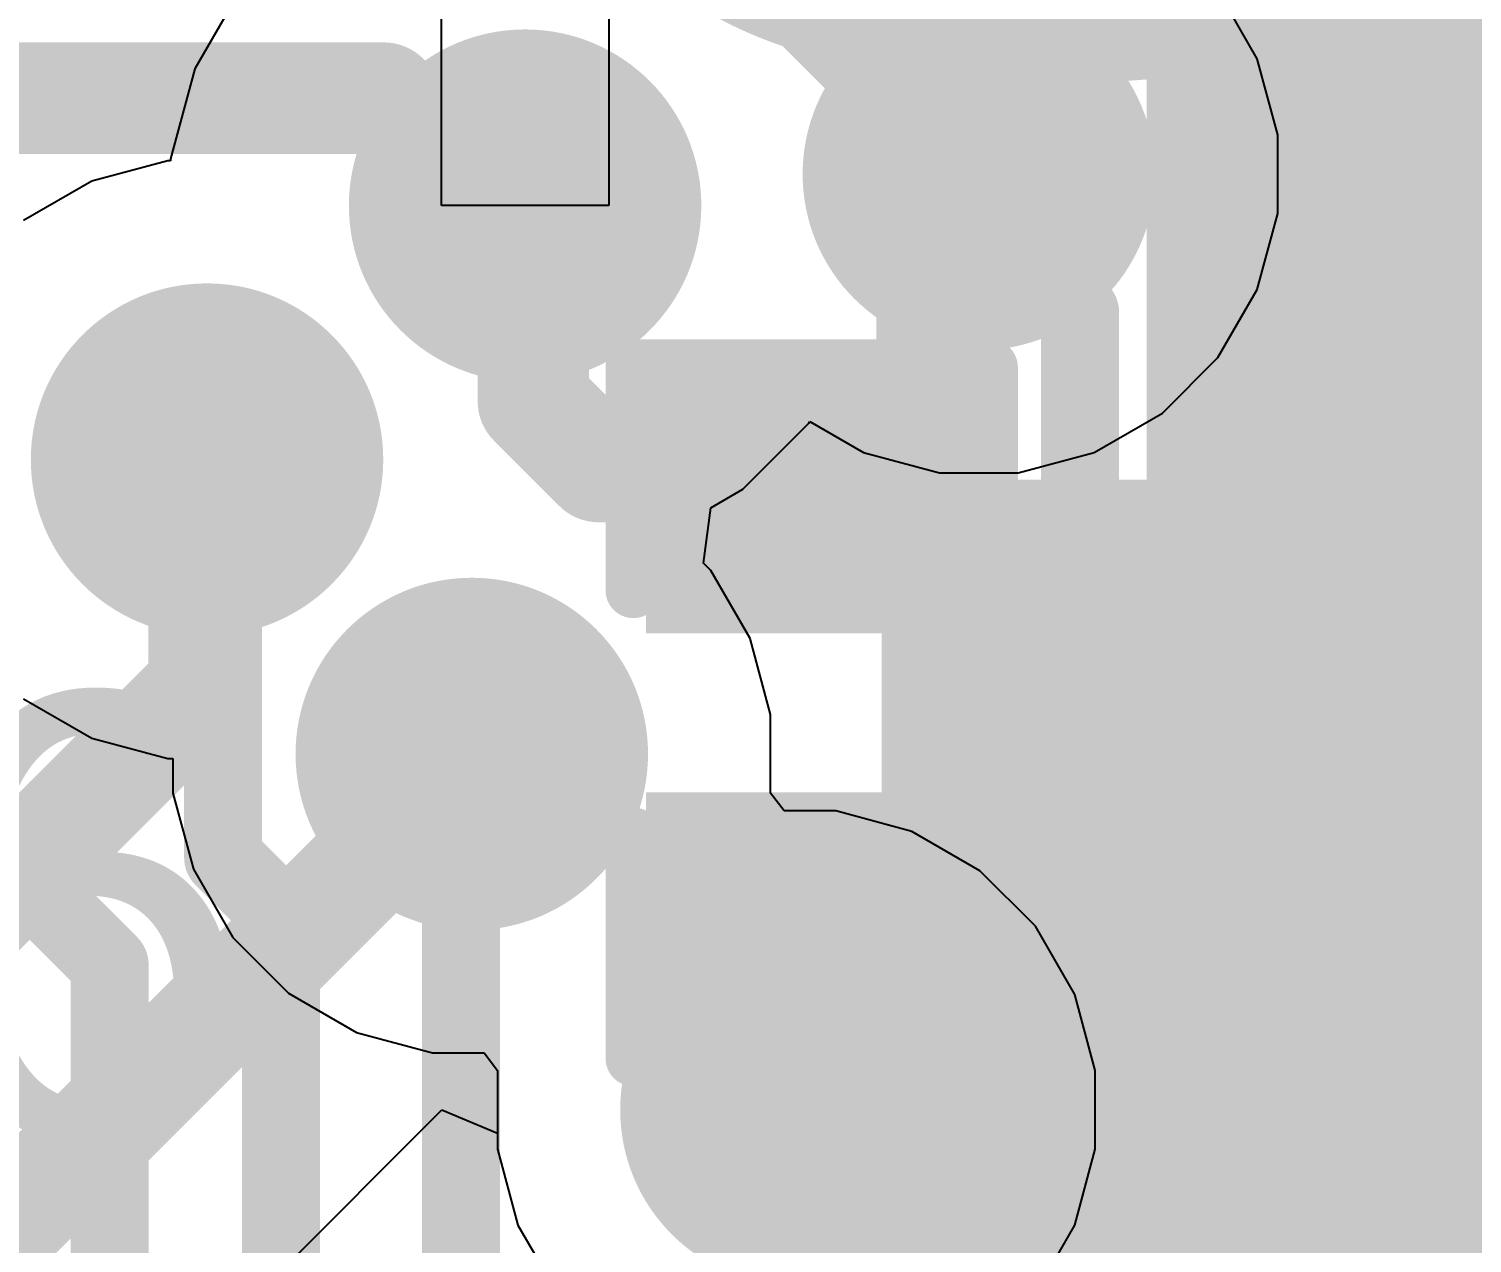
# Model space of a CAD drawing. Header units: inches. Extents: x -21 to 276, y -5 to 220.
# Drawn here: x 82.007 to 85.296, y 77.497 to 80.265 of the extents above; entities that cross this region are included whole.
import ezdxf

# ---------------------------------------------------------------- set-up
doc = ezdxf.new("R2010")
doc.units = ezdxf.units.IN
for name, color, linetype in [('Bottom Layer', 5, 'Continuous'), ('Bottom Overlay', 54, 'Continuous'), ('Bottom Paste', 16, 'Continuous'), ('Bottom Solder', 6, 'Continuous'), ('Drill Drawing', 1, 'Continuous'), ('Ground', 16, 'Continuous'), ('Power + Signal', 76, 'Continuous'), ('Top Layer', 1, 'Continuous'), ('Top Overlay', 2, 'Continuous'), ('Top Paste', 8, 'Continuous'), ('Top Solder', 216, 'Continuous'), ('Via Holes', 16, 'Continuous')]:
    doc.layers.add(name, color=color, linetype=linetype)
doc.styles.add('Arial', font='', dxfattribs={"height": 0.2})
doc.styles.add('Arial_Bold', font='', dxfattribs={"height": 0.2})
doc.styles.get('Arial').set_extended_font_data('Arial')
doc.styles.get('Arial_Bold').set_extended_font_data('Arial', bold=True)

# ---------------------------------------------------------------- blocks, each defined once
blk = doc.blocks.new('SMB__B_149')
at = {"layer": 'Bottom Layer'}
blk.add_hatch(color=5, dxfattribs=at).paths.add_polyline_path([(3.70000022, 1.20000014), (3.70000022, -1.20000014), (0.90000074, -1.20000014), (0.90000074, 1.20000014)])
at = {"layer": 'Bottom Overlay'}
for points in [[(3.73375428, -1.3470636), (4.825954279999999, -1.3470636), (4.825954279999999, 1.6501364), (3.73375428, 1.6501364)], [(2.59075428, -1.9058636), (4.825954279999999, -1.9058636), (4.825954279999999, -1.2454636), (2.59075428, -1.2454636)]]:
    blk.add_hatch(color=54, dxfattribs=at).paths.add_polyline_path(points)
at = {"layer": 'Bottom Paste'}
blk.add_hatch(color=16, dxfattribs=at).paths.add_polyline_path([(3.70000022, 1.20000014), (3.70000022, -1.20000014), (0.90000074, -1.20000014), (0.90000074, 1.20000014)])
at = {"layer": 'Bottom Solder'}
blk.add_hatch(color=6, dxfattribs=at).paths.add_polyline_path([(3.80160022, 1.30160014), (3.80160022, -1.30160014), (0.7984007399999999, -1.30160014), (0.7984007399999999, 1.30160014)])
at = {"layer": 'Bottom Overlay'}
blk.add_lwpolyline([(2.5908, -1.8542, 0.127, 0.127, 0), (-2.2098, -1.8542, 0.127, 0.127, 0)], format="xyseb", dxfattribs=at)
blk.add_lwpolyline([(2.55905, -1.8542, 0.0635, 0.0635, 1), (2.62255, -1.8542, 0.0635, 0.0635, 1)], format="xyseb", close=True, dxfattribs=at)
blk = doc.blocks.new('C___0402_153')
at = {"layer": 'Top Layer'}
for points in [[(-0.6985, -0.3175), (-0.6985, 0.3174999999999999), (-0.2413000000000001, 0.3175), (-0.2412999999999999, -0.3174999999999999)], [(0.2413000000000001, -0.3175), (0.2412999999999999, 0.3174999999999999), (0.6985, 0.3175), (0.6985, -0.3174999999999999)]]:
    blk.add_hatch(color=1, dxfattribs=at).paths.add_polyline_path(points)
at = {"layer": 'Top Paste'}
for points in [[(-0.6985, -0.3175), (-0.6985, 0.3174999999999999), (-0.2413000000000001, 0.3175), (-0.2412999999999999, -0.3174999999999999)], [(0.2413000000000001, -0.3175), (0.2412999999999999, 0.3174999999999999), (0.6985, 0.3175), (0.6985, -0.3174999999999999)]]:
    blk.add_hatch(color=8, dxfattribs=at).paths.add_polyline_path(points)
at = {"layer": 'Top Solder'}
for points in [[(-0.7584998799999999, -0.3774998800000001), (-0.7584998799999999, 0.3774998799999999), (-0.1813001200000001, 0.3774998800000001), (-0.1813001199999999, -0.3774998799999999)], [(0.1813001200000001, -0.3774998800000001), (0.1813001199999999, 0.3774998799999999), (0.7584998799999999, 0.3774998800000001), (0.7584998799999999, -0.3774998799999999)]]:
    blk.add_hatch(color=216, dxfattribs=at).paths.add_polyline_path(points)
at = {"layer": 'Top Overlay'}
for points in [[(-0.7874, -0.4064, 0.127, 0.127, 0), (-0.7874, 0.4064, 0.127, 0.127, 0)], [(-0.2794, 0.4064, 0.127, 0.127, 0), (-0.7874, 0.4064, 0.127, 0.127, 0)], [(0.7874, 0.4064, 0.127, 0.127, 0), (0.2794, 0.4064, 0.127, 0.127, 0)], [(0.7874, -0.4064, 0.127, 0.127, 0), (0.7874, 0.4064, 0.127, 0.127, 0)], [(-0.2794, -0.4064, 0.127, 0.127, 0), (-0.7874, -0.4064, 0.127, 0.127, 0)], [(0.7874, -0.4064, 0.127, 0.127, 0), (0.2794, -0.4064, 0.127, 0.127, 0)]]:
    blk.add_lwpolyline(points, format="xyseb", dxfattribs=at)
for points in [[(-0.8191499999999999, 0.4064, 0.0635, 0.0635, 1), (-0.7556499999999999, 0.4064, 0.0635, 0.0635, 1)], [(-0.8191499999999999, 0.4064, 0.0635, 0.0635, 1), (-0.7556499999999999, 0.4064, 0.0635, 0.0635, 1)], [(-0.31115, 0.4064, 0.0635, 0.0635, 1), (-0.24765, 0.4064, 0.0635, 0.0635, 1)], [(0.24765, 0.4064, 0.0635, 0.0635, 1), (0.31115, 0.4064, 0.0635, 0.0635, 1)], [(0.7556499999999999, 0.4064, 0.0635, 0.0635, 1), (0.8191499999999999, 0.4064, 0.0635, 0.0635, 1)], [(0.7556499999999999, 0.4064, 0.0635, 0.0635, 1), (0.8191499999999999, 0.4064, 0.0635, 0.0635, 1)], [(-0.8191499999999999, -0.4064, 0.0635, 0.0635, 1), (-0.7556499999999999, -0.4064, 0.0635, 0.0635, 1)], [(-0.8191499999999999, -0.4064, 0.0635, 0.0635, 1), (-0.7556499999999999, -0.4064, 0.0635, 0.0635, 1)], [(-0.31115, -0.4064, 0.0635, 0.0635, 1), (-0.24765, -0.4064, 0.0635, 0.0635, 1)], [(0.24765, -0.4064, 0.0635, 0.0635, 1), (0.31115, -0.4064, 0.0635, 0.0635, 1)], [(0.7556499999999999, -0.4064, 0.0635, 0.0635, 1), (0.8191499999999999, -0.4064, 0.0635, 0.0635, 1)], [(0.7556499999999999, -0.4064, 0.0635, 0.0635, 1), (0.8191499999999999, -0.4064, 0.0635, 0.0635, 1)]]:
    blk.add_lwpolyline(points, format="xyseb", close=True, dxfattribs=at)

msp = doc.modelspace()

# ---------------------------------------------------------------- hatches: boundary and pattern name
at = {"layer": 'Bottom Layer'}
h = msp.add_hatch(color=5, dxfattribs=at)
edge = h.paths.add_edge_path()
edge.add_arc((84.17163506, 79.93379999999999), 0.2999994, 0, 360)
h = msp.add_hatch(color=5, dxfattribs=at)
edge = h.paths.add_edge_path()
edge.add_arc((83.1375782, 79.86178591999999), 0.2999994, 0, 360)
h = msp.add_hatch(color=5, dxfattribs=at)
edge = h.paths.add_edge_path()
edge.add_arc((82.41272823999999, 79.2830012), 0.2999994, 0, 360)
h = msp.add_hatch(color=5, dxfattribs=at)
edge = h.paths.add_edge_path()
edge.add_arc((83.01612302, 78.61206274), 0.2999994, 0, 360)
h = msp.add_hatch(color=5, dxfattribs=at)
edge = h.paths.add_edge_path()
edge.add_arc((83.75589801999999, 77.80109662), 0.2999994, 0, 360)
at = {"layer": 'Bottom Solder'}
h = msp.add_hatch(color=6, dxfattribs=at)
edge = h.paths.add_edge_path()
edge.add_arc((84.17163506, 79.93379999999999), 0.4015993999999999, 0, 360)
h = msp.add_hatch(color=6, dxfattribs=at)
edge = h.paths.add_edge_path()
edge.add_arc((83.1375782, 79.86178591999999), 0.4015993999999999, 0, 360)
h = msp.add_hatch(color=6, dxfattribs=at)
edge = h.paths.add_edge_path()
edge.add_arc((82.41272823999999, 79.2830012), 0.4015993999999999, 0, 360)
h = msp.add_hatch(color=6, dxfattribs=at)
edge = h.paths.add_edge_path()
edge.add_arc((83.01612302, 78.61206274), 0.4015993999999999, 0, 360)
h = msp.add_hatch(color=6, dxfattribs=at)
edge = h.paths.add_edge_path()
edge.add_arc((83.75589801999999, 77.80109662), 0.4015993999999999, 0, 360)
at = {"layer": 'Ground'}
h = msp.add_hatch(color=16, dxfattribs=at)
edge = h.paths.add_edge_path()
edge.add_arc((84.17163506, 79.93379999999999), 0.2999994, 0, 360)
h = msp.add_hatch(color=16, dxfattribs=at)
edge = h.paths.add_edge_path()
edge.add_arc((83.1375782, 79.86178591999999), 0.2999994, 0, 360)
h = msp.add_hatch(color=16, dxfattribs=at)
edge = h.paths.add_edge_path()
edge.add_arc((82.41272823999999, 79.2830012), 0.2999994, 0, 360)
h = msp.add_hatch(color=16, dxfattribs=at)
edge = h.paths.add_edge_path()
edge.add_arc((83.01612302, 78.61206274), 0.2999994, 0, 360)
h = msp.add_hatch(color=16, dxfattribs=at)
edge = h.paths.add_edge_path()
edge.add_arc((83.75589801999999, 77.80109662), 0.2999994, 0, 360)
at = {"layer": 'Power + Signal'}
h = msp.add_hatch(color=76, dxfattribs=at)
edge = h.paths.add_edge_path()
edge.add_arc((84.17163506, 79.93379999999999), 0.2999994, 0, 360)
h = msp.add_hatch(color=76, dxfattribs=at)
edge = h.paths.add_edge_path()
edge.add_arc((83.1375782, 79.86178591999999), 0.2999994, 0, 360)
h = msp.add_hatch(color=76, dxfattribs=at)
edge = h.paths.add_edge_path()
edge.add_arc((82.41272823999999, 79.2830012), 0.2999994, 0, 360)
h = msp.add_hatch(color=76, dxfattribs=at)
edge = h.paths.add_edge_path()
edge.add_arc((83.01612302, 78.61206274), 0.2999994, 0, 360)
h = msp.add_hatch(color=76, dxfattribs=at)
edge = h.paths.add_edge_path()
edge.add_arc((83.75589801999999, 77.80109662), 0.2999994, 0, 360)
at = {"layer": 'Top Layer'}
h = msp.add_hatch(color=1, dxfattribs=at)
edge = h.paths.add_edge_path()
edge.add_arc((84.17163506, 79.93379999999999), 0.2999994, 0, 360)
h = msp.add_hatch(color=1, dxfattribs=at)
edge = h.paths.add_edge_path()
edge.add_arc((83.1375782, 79.86178591999999), 0.2999994, 0, 360)
h = msp.add_hatch(color=1, dxfattribs=at)
edge = h.paths.add_edge_path()
edge.add_arc((82.41272823999999, 79.2830012), 0.2999994, 0, 360)
h = msp.add_hatch(color=1, dxfattribs=at)
edge = h.paths.add_edge_path()
edge.add_arc((83.01612302, 78.61206274), 0.2999994, 0, 360)
h = msp.add_hatch(color=1, dxfattribs=at)
edge = h.paths.add_edge_path()
edge.add_arc((83.75589801999999, 77.80109662), 0.2999994, 0, 360)
msp.add_hatch(color=1, dxfattribs=at).paths.add_polyline_path([(83.47321634, 77.78368746), (84.03529802, 77.78368746), (84.03529802, 78.07409073999999), (83.47321634, 78.07409073999999)])
at = {"layer": 'Top Solder'}
h = msp.add_hatch(color=216, dxfattribs=at)
edge = h.paths.add_edge_path()
edge.add_arc((84.17163506, 79.93379999999999), 0.4015993999999999, 0, 360)
h = msp.add_hatch(color=216, dxfattribs=at)
edge = h.paths.add_edge_path()
edge.add_arc((83.1375782, 79.86178591999999), 0.4015993999999999, 0, 360)
h = msp.add_hatch(color=216, dxfattribs=at)
edge = h.paths.add_edge_path()
edge.add_arc((82.41272823999999, 79.2830012), 0.4015993999999999, 0, 360)
h = msp.add_hatch(color=216, dxfattribs=at)
edge = h.paths.add_edge_path()
edge.add_arc((83.01612302, 78.61206274), 0.4015993999999999, 0, 360)
h = msp.add_hatch(color=216, dxfattribs=at)
edge = h.paths.add_edge_path()
edge.add_arc((83.75589801999999, 77.80109662), 0.4015993999999999, 0, 360)
at = {"layer": 'Via Holes'}
h = msp.add_hatch(color=7, dxfattribs=at)
edge = h.paths.add_edge_path()
edge.add_arc((84.17163506, 79.93379999999999), 0.1499997, 0, 360)
h = msp.add_hatch(color=7, dxfattribs=at)
edge = h.paths.add_edge_path()
edge.add_arc((83.1375782, 79.86178591999999), 0.1499997, 0, 360)
h = msp.add_hatch(color=7, dxfattribs=at)
edge = h.paths.add_edge_path()
edge.add_arc((82.41272823999999, 79.2830012), 0.1499997, 0, 360)
h = msp.add_hatch(color=7, dxfattribs=at)
edge = h.paths.add_edge_path()
edge.add_arc((83.01612302, 78.61206274), 0.1499997, 0, 360)
h = msp.add_hatch(color=7, dxfattribs=at)
edge = h.paths.add_edge_path()
edge.add_arc((83.75589801999999, 77.80109662), 0.1499997, 0, 360)

# ---------------------------------------------------------------- linework, layer by layer
at = {"layer": 'Bottom Layer'}
for p, q in [((81.99458327999999, 78.73806452), (82.14987126, 78.64841014)), ((82.14987126, 78.64841014), (82.32307386, 78.6020018)), ((82.32307386, 78.6020018), (82.33512361999999, 78.6020018)), ((82.33512361999999, 78.6020018), (82.33512361999999, 78.52240836)), ((82.33512361999999, 78.52240836), (82.38153195999999, 78.34920575999999)), ((82.38153195999999, 78.34920575999999), (82.47118633999999, 78.19391778)), ((82.47118633999999, 78.19391778), (82.59797805999999, 78.06712606)), ((82.59797805999999, 78.06712606), (82.75326604, 77.97747168)), ((82.75326604, 77.97747168), (82.92646864, 77.93106334)), ((82.92646864, 77.93106334), (83.04396395999999, 77.93106334)), ((83.04396395999999, 77.93106334), (83.07489862, 77.89074846)), ((83.07489862, 77.89074846), (83.07489862, 77.71144224)), ((83.07489862, 77.71144224), (83.12130696, 77.53823964)), ((83.12130696, 77.53823964), (83.21096134, 77.38295166))]:
    msp.add_line(p, q, dxfattribs=at)
for points in [[(83.75589801999999, 77.80109662, 0.3809999999999999, 0.3809999999999999, 0), (83.77371611999999, 77.78327852, 0.3809999999999999, 0.3809999999999999, 0)], [(83.77371611999999, 77.78327852, 0.3809999999999999, 0.3809999999999999, 0), (87.86069042, 77.78327852, 0.3809999999999999, 0.3809999999999999, 0)]]:
    msp.add_lwpolyline(points, format="xyseb", dxfattribs=at)
for points in [[(83.66064802, 77.80109662, 0.1905, 0.1905, 1), (83.85114802, 77.80109662, 0.1905, 0.1905, 1)], [(83.67846612, 77.78327852, 0.1905, 0.1905, 1), (83.86896612, 77.78327852, 0.1905, 0.1905, 1)], [(83.67846612, 77.78327852, 0.1905, 0.1905, 1), (83.86896612, 77.78327852, 0.1905, 0.1905, 1)]]:
    msp.add_lwpolyline(points, format="xyseb", close=True, dxfattribs=at)
at = {"layer": 'Drill Drawing'}
for points in [[(83.91763506, 80.1878, 0.0508, 0.0508, 0), (84.42563505999999, 80.1878, 0.0508, 0.0508, 0)], [(83.91763506, 80.1878, 0.0508, 0.0508, 0), (84.17163506, 79.6798, 0.0508, 0.0508, 0)], [(84.17163506, 79.6798, 0.0508, 0.0508, 0), (84.42563505999999, 80.1878, 0.0508, 0.0508, 0)], [(82.88357819999999, 80.11578592000001, 0.0508, 0.0508, 0), (83.3915782, 80.11578592000001, 0.0508, 0.0508, 0)], [(82.88357819999999, 80.11578592000001, 0.0508, 0.0508, 0), (83.1375782, 79.60778592, 0.0508, 0.0508, 0)], [(83.1375782, 79.60778592, 0.0508, 0.0508, 0), (83.3915782, 80.11578592000001, 0.0508, 0.0508, 0)], [(82.15872824, 79.5370012, 0.0508, 0.0508, 0), (82.66672824, 79.5370012, 0.0508, 0.0508, 0)], [(82.15872824, 79.5370012, 0.0508, 0.0508, 0), (82.41272823999999, 79.0290012, 0.0508, 0.0508, 0)], [(82.41272823999999, 79.0290012, 0.0508, 0.0508, 0), (82.66672824, 79.5370012, 0.0508, 0.0508, 0)], [(82.76212302, 78.86606273999999, 0.0508, 0.0508, 0), (83.27012302, 78.86606273999999, 0.0508, 0.0508, 0)], [(82.76212302, 78.86606273999999, 0.0508, 0.0508, 0), (83.01612302, 78.35806274, 0.0508, 0.0508, 0)], [(83.01612302, 78.35806274, 0.0508, 0.0508, 0), (83.27012302, 78.86606273999999, 0.0508, 0.0508, 0)], [(83.50189801999998, 78.05509662, 0.0508, 0.0508, 0), (84.00989802, 78.05509662, 0.0508, 0.0508, 0)], [(83.50189801999998, 78.05509662, 0.0508, 0.0508, 0), (83.75589801999999, 77.54709661999999, 0.0508, 0.0508, 0)], [(83.75589801999999, 77.54709661999999, 0.0508, 0.0508, 0), (84.00989802, 78.05509662, 0.0508, 0.0508, 0)]]:
    msp.add_lwpolyline(points, format="xyseb", dxfattribs=at)
for points in [[(83.90493506, 80.1878, 0.0254, 0.0254, 1), (83.93033506, 80.1878, 0.0254, 0.0254, 1)], [(83.90493506, 80.1878, 0.0254, 0.0254, 1), (83.93033506, 80.1878, 0.0254, 0.0254, 1)], [(84.41293506, 80.1878, 0.0254, 0.0254, 1), (84.43833506, 80.1878, 0.0254, 0.0254, 1)], [(84.41293506, 80.1878, 0.0254, 0.0254, 1), (84.43833506, 80.1878, 0.0254, 0.0254, 1)], [(82.87087819999999, 80.11578592000001, 0.0254, 0.0254, 1), (82.8962782, 80.11578592000001, 0.0254, 0.0254, 1)], [(82.87087819999999, 80.11578592000001, 0.0254, 0.0254, 1), (82.8962782, 80.11578592000001, 0.0254, 0.0254, 1)], [(83.3788782, 80.11578592000001, 0.0254, 0.0254, 1), (83.4042782, 80.11578592000001, 0.0254, 0.0254, 1)], [(83.3788782, 80.11578592000001, 0.0254, 0.0254, 1), (83.4042782, 80.11578592000001, 0.0254, 0.0254, 1)], [(84.15893505999999, 79.6798, 0.0254, 0.0254, 1), (84.18433506, 79.6798, 0.0254, 0.0254, 1)], [(84.15893505999999, 79.6798, 0.0254, 0.0254, 1), (84.18433506, 79.6798, 0.0254, 0.0254, 1)], [(83.1248782, 79.60778592, 0.0254, 0.0254, 1), (83.15027819999999, 79.60778592, 0.0254, 0.0254, 1)], [(83.1248782, 79.60778592, 0.0254, 0.0254, 1), (83.15027819999999, 79.60778592, 0.0254, 0.0254, 1)], [(82.14602823999999, 79.5370012, 0.0254, 0.0254, 1), (82.17142824, 79.5370012, 0.0254, 0.0254, 1)], [(82.14602823999999, 79.5370012, 0.0254, 0.0254, 1), (82.17142824, 79.5370012, 0.0254, 0.0254, 1)], [(82.65402823999999, 79.5370012, 0.0254, 0.0254, 1), (82.67942824000001, 79.5370012, 0.0254, 0.0254, 1)], [(82.65402823999999, 79.5370012, 0.0254, 0.0254, 1), (82.67942824000001, 79.5370012, 0.0254, 0.0254, 1)], [(82.40002824, 79.0290012, 0.0254, 0.0254, 1), (82.42542823999999, 79.0290012, 0.0254, 0.0254, 1)], [(82.40002824, 79.0290012, 0.0254, 0.0254, 1), (82.42542823999999, 79.0290012, 0.0254, 0.0254, 1)], [(82.74942302, 78.86606273999999, 0.0254, 0.0254, 1), (82.77482302, 78.86606273999999, 0.0254, 0.0254, 1)], [(82.74942302, 78.86606273999999, 0.0254, 0.0254, 1), (82.77482302, 78.86606273999999, 0.0254, 0.0254, 1)], [(83.25742301999999, 78.86606273999999, 0.0254, 0.0254, 1), (83.28282302, 78.86606273999999, 0.0254, 0.0254, 1)], [(83.25742301999999, 78.86606273999999, 0.0254, 0.0254, 1), (83.28282302, 78.86606273999999, 0.0254, 0.0254, 1)], [(83.00342301999999, 78.35806274, 0.0254, 0.0254, 1), (83.02882302, 78.35806274, 0.0254, 0.0254, 1)], [(83.00342301999999, 78.35806274, 0.0254, 0.0254, 1), (83.02882302, 78.35806274, 0.0254, 0.0254, 1)], [(83.48919802, 78.05509662, 0.0254, 0.0254, 1), (83.51459802, 78.05509662, 0.0254, 0.0254, 1)], [(83.48919802, 78.05509662, 0.0254, 0.0254, 1), (83.51459802, 78.05509662, 0.0254, 0.0254, 1)], [(83.99719802, 78.05509662, 0.0254, 0.0254, 1), (84.02259801999999, 78.05509662, 0.0254, 0.0254, 1)], [(83.99719802, 78.05509662, 0.0254, 0.0254, 1), (84.02259801999999, 78.05509662, 0.0254, 0.0254, 1)], [(83.74319802, 77.54709661999999, 0.0254, 0.0254, 1), (83.76859802, 77.54709661999999, 0.0254, 0.0254, 1)], [(83.74319802, 77.54709661999999, 0.0254, 0.0254, 1), (83.76859802, 77.54709661999999, 0.0254, 0.0254, 1)]]:
    msp.add_lwpolyline(points, format="xyseb", close=True, dxfattribs=at)
at = {"layer": 'Ground'}
for p, q in [((82.94707819999999, 79.86178591999999), (82.94707819999999, 80.64724282)), ((83.3280782, 80.64724282), (83.3280782, 79.86178591999999)), ((82.49101866, 80.35790888), (82.38464345999999, 80.17366236)), ((84.80622611999999, 80.19665698), (84.71657174, 80.35194495999998)), ((84.85263446, 80.02345437999999), (84.80622611999999, 80.19665698)), ((82.38464345999999, 80.17366236), (82.3295788, 79.96816111999999)), ((84.85263446, 79.84414562), (84.85263446, 80.02345437999999)), ((82.32307386, 79.96400059999999), (82.14987126, 79.91759225999999)), ((82.3295788, 79.96400059999999), (82.32307386, 79.96400059999999)), ((82.3295788, 79.96816111999999), (82.3295788, 79.96400059999999)), ((82.14987126, 79.91759225999999), (81.99458327999999, 79.82793788)), ((83.3280782, 79.86178591999999), (82.94707819999999, 79.86178591999999)), ((84.80622611999999, 79.67094302), (84.85263446, 79.84414562)), ((84.71657174, 79.51565503999998), (84.80622611999999, 79.67094302)), ((84.58978002, 79.38886331999998), (84.71657174, 79.51565503999998)), ((83.78413773999999, 79.36566296), (83.78652279999999, 79.369793)), ((83.78652279999999, 79.369793), (83.90877807999999, 79.29920894)), ((84.43449204, 79.29920894), (84.58978002, 79.38886331999998)), ((83.63370116, 79.21522638), (83.78413773999999, 79.36566296)), ((83.90877807999999, 79.29920894), (84.08198068, 79.25280059999999)), ((84.26128943999998, 79.25280059999999), (84.43449204, 79.29920894)), ((84.08198068, 79.25280059999999), (84.26128943999998, 79.25280059999999)), ((83.56068885999998, 79.17307253999999), (83.63370116, 79.21522638)), ((83.54411028, 79.04715712), (83.56068885999998, 79.17307253999999)), ((83.56105969999999, 79.0302077), (83.54411028, 79.04715712)), ((83.65071408, 78.87491972), (83.56105969999999, 79.0302077)), ((83.69712241999999, 78.70171712), (83.65071408, 78.87491972)), ((83.69712241999999, 78.5224109), (83.69712241999999, 78.70171712)), ((83.72805708, 78.48209602), (83.69712241999999, 78.5224109)), ((83.8455524, 78.48209602), (83.72805708, 78.48209602)), ((84.01875499999998, 78.43568768), (83.8455524, 78.48209602)), ((84.17404298, 78.3460333), (84.01875499999998, 78.43568768)), ((84.3008347, 78.21924158), (84.17404298, 78.3460333)), ((84.39048908, 78.06395359999999), (84.3008347, 78.21924158)), ((84.43689742, 77.890751), (84.39048908, 78.06395359999999)), ((84.43689742, 77.71144224), (84.43689742, 77.890751)), ((80.70218048, 75.5550686), (82.94789862, 77.80078673999999)), ((82.94789862, 77.80078673999999), (83.07489862, 77.74818334)), ((83.07489862, 77.74818334), (83.07489862, 77.71144224)), ((83.07489862, 77.71144224), (83.12130696, 77.53823964)), ((84.39048908, 77.53823964), (84.43689742, 77.71144224)), ((83.12130696, 77.53823964), (83.21096134, 77.38295166)), ((84.3008347, 77.38295166), (84.39048908, 77.53823964))]:
    msp.add_line(p, q, dxfattribs=at)
for points in [[(82.40596168, 79.27623464, 0.254, 0.254, 0), (82.41272823999999, 79.2830012, 0.254, 0.254, 0)], [(82.40596168, 78.76551176, 0.254, 0.254, 0), (82.40596168, 79.27623464, 0.254, 0.254, 0)], [(79.75242876, 76.11197883999999, 0.254, 0.254, 0), (82.40596168, 78.76551176, 0.254, 0.254, 0)], [(80.18422876, 75.76961224, 0.254, 0.254, 0), (83.01612302, 78.6015065, 0.254, 0.254, 0)], [(83.01612302, 78.6015065, 0.254, 0.254, 0), (83.01612302, 78.61206274, 0.254, 0.254, 0)]]:
    msp.add_lwpolyline(points, format="xyseb", dxfattribs=at)
for points in [[(82.34246168, 79.27623464, 0.127, 0.127, 1), (82.46946168, 79.27623464, 0.127, 0.127, 1)], [(82.34246168, 79.27623464, 0.127, 0.127, 1), (82.46946168, 79.27623464, 0.127, 0.127, 1)], [(82.34922823999999, 79.2830012, 0.127, 0.127, 1), (82.47622824, 79.2830012, 0.127, 0.127, 1)], [(82.34246168, 78.76551176, 0.127, 0.127, 1), (82.46946168, 78.76551176, 0.127, 0.127, 1)], [(82.34246168, 78.76551176, 0.127, 0.127, 1), (82.46946168, 78.76551176, 0.127, 0.127, 1)], [(82.95262301999999, 78.61206274, 0.127, 0.127, 1), (83.07962302, 78.61206274, 0.127, 0.127, 1)], [(82.95262301999999, 78.6015065, 0.127, 0.127, 1), (83.07962302, 78.6015065, 0.127, 0.127, 1)], [(82.95262301999999, 78.6015065, 0.127, 0.127, 1), (83.07962302, 78.6015065, 0.127, 0.127, 1)]]:
    msp.add_lwpolyline(points, format="xyseb", close=True, dxfattribs=at)
at = {"layer": 'Power + Signal'}
for points in [[(83.6285856, 80.5004994, 0.254, 0.254, 0), (84.17163506, 79.95744994, 0.254, 0.254, 0)], [(84.17163506, 79.93379999999999, 0.254, 0.254, 0), (84.17163506, 79.95744994, 0.254, 0.254, 0)]]:
    msp.add_lwpolyline(points, format="xyseb", dxfattribs=at)
for points in [[(84.10813506, 79.95744994, 0.127, 0.127, 1), (84.23513506, 79.95744994, 0.127, 0.127, 1)], [(84.10813506, 79.95744994, 0.127, 0.127, 1), (84.23513506, 79.95744994, 0.127, 0.127, 1)], [(84.10813506, 79.93379999999999, 0.127, 0.127, 1), (84.23513506, 79.93379999999999, 0.127, 0.127, 1)]]:
    msp.add_lwpolyline(points, format="xyseb", close=True, dxfattribs=at)
at = {"layer": 'Top Layer'}
for points in [[(84.86980994, 80.5004994, 0.1778, 0.1778, 0), (85.39071822, 79.97959112, 0.1778, 0.1778, 0)], [(78.74352551999999, 80.1067994, 0.254, 0.254, 0), (82.81578814, 80.1067994, 0.254, 0.254, 0)], [(82.81578814, 80.1067994, 0.254, 0.254, 0), (83.06080161999999, 79.86178591999999, 0.254, 0.254, 0)], [(84.17163506, 79.84930944, 0.1778, 0.1778, 0), (84.17163506, 79.93379999999999, 0.1778, 0.1778, 0)], [(83.06080161999999, 79.86178591999999, 0.254, 0.254, 0), (83.1375782, 79.86178591999999, 0.254, 0.254, 0)], [(83.1375782, 79.86178591999999, 0.254, 0.254, 0), (83.15639705999999, 79.86178591999999, 0.254, 0.254, 0)], [(83.15639705999999, 79.41588383999999, 0.254, 0.254, 0), (83.15639705999999, 79.86178591999999, 0.254, 0.254, 0)], [(84.17163506, 79.84930944, 0.1778, 0.1778, 0), (84.40239914, 79.61854536, 0.1778, 0.1778, 0)], [(84.40239914, 77.64616424, 0.1778, 0.1778, 0), (84.40239914, 79.61854536, 0.1778, 0.1778, 0)], [(83.15639705999999, 79.41588383999999, 0.254, 0.254, 0), (83.30518771999999, 79.26709317999999, 0.254, 0.254, 0)], [(82.41272823999999, 79.2830012, 0.1778, 0.1778, 0), (82.44942362, 79.24630581999999, 0.1778, 0.1778, 0)], [(83.30518771999999, 79.26709317999999, 0.254, 0.254, 0), (83.69933222, 79.26709317999999, 0.254, 0.254, 0)], [(83.69933222, 79.26709317999999, 0.254, 0.254, 0), (83.79071634, 79.17570905999999, 0.254, 0.254, 0)], [(82.44942362, 78.58153702, 0.1778, 0.1778, 0), (82.44942362, 79.24630581999999, 0.1778, 0.1778, 0)], [(81.5594, 78.76303272, 0.1778, 0.1778, 0), (82.19071699999999, 78.13171572, 0.1778, 0.1778, 0)], [(82.99142151999999, 78.58736123999999, 0.1778, 0.1778, 0), (83.01612302, 78.61206274, 0.1778, 0.1778, 0)], [(82.99142151999999, 77.0675116, 0.1778, 0.1778, 0), (82.99142151999999, 78.58736123999999, 0.1778, 0.1778, 0)], [(82.44941854, 78.57880906, 0.1778, 0.1778, -0.001259914545363759), (82.44942616, 78.58153702, 0.1778, 0.1778, 0)], [(82.44941854, 78.37590623999999, 0.1778, 0.1778, 0), (82.44941854, 78.57880906, 0.1778, 0.1778, 0)], [(82.44941854, 78.37590623999999, 0.1778, 0.1778, 0), (82.58130804, 78.24401673999999, 0.1778, 0.1778, 0)], [(82.58130804, 77.07621871999999, 0.1778, 0.1778, 0), (82.58130804, 78.24401673999999, 0.1778, 0.1778, 0)], [(82.19071699999999, 77.06680802, 0.1778, 0.1778, 0), (82.19071699999999, 78.13171572, 0.1778, 0.1778, 0)], [(83.75589801999999, 78.07409073999999, 0.127, 0.127, 0), (83.79071634, 78.10890906, 0.127, 0.127, 0)], [(83.75589801999999, 77.80109662, 0.127, 0.127, 0), (83.75589801999999, 78.07409073999999, 0.127, 0.127, 0)], [(83.75589801999999, 77.80109662, 0.1778, 0.1778, 0), (83.77330718, 77.78368746, 0.1778, 0.1778, 0)], [(83.77330718, 77.08421718, 0.1778, 0.1778, 0), (83.77330718, 77.78368746, 0.1778, 0.1778, 0)], [(84.21181786, 77.45558296, 0.1778, 0.1778, 0), (84.40239914, 77.64616424, 0.1778, 0.1778, 0)], [(84.21181786, 77.0879078, 0.1778, 0.1778, 0), (84.21181786, 77.45558296, 0.1778, 0.1778, 0)]]:
    msp.add_lwpolyline(points, format="xyseb", dxfattribs=at)
for points in [[(82.75228814, 80.1067994, 0.127, 0.127, 1), (82.87928814, 80.1067994, 0.127, 0.127, 1)], [(82.75228814, 80.1067994, 0.127, 0.127, 1), (82.87928814, 80.1067994, 0.127, 0.127, 1)], [(84.12718505999999, 79.93379999999999, 0.08889999999999999, 0.08889999999999999, 1), (84.21608506, 79.93379999999999, 0.08889999999999999, 0.08889999999999999, 1)], [(82.99730161999999, 79.86178591999999, 0.127, 0.127, 1), (83.12430162, 79.86178591999999, 0.127, 0.127, 1)], [(82.99730161999999, 79.86178591999999, 0.127, 0.127, 1), (83.12430162, 79.86178591999999, 0.127, 0.127, 1)], [(83.0740782, 79.86178591999999, 0.127, 0.127, 1), (83.2010782, 79.86178591999999, 0.127, 0.127, 1)], [(83.0740782, 79.86178591999999, 0.127, 0.127, 1), (83.2010782, 79.86178591999999, 0.127, 0.127, 1)], [(83.09289706, 79.86178591999999, 0.127, 0.127, 1), (83.21989706, 79.86178591999999, 0.127, 0.127, 1)], [(83.09289706, 79.86178591999999, 0.127, 0.127, 1), (83.21989706, 79.86178591999999, 0.127, 0.127, 1)], [(84.12718505999999, 79.84930944, 0.08889999999999999, 0.08889999999999999, 1), (84.21608506, 79.84930944, 0.08889999999999999, 0.08889999999999999, 1)], [(84.12718505999999, 79.84930944, 0.08889999999999999, 0.08889999999999999, 1), (84.21608506, 79.84930944, 0.08889999999999999, 0.08889999999999999, 1)], [(84.35794914, 79.61854536, 0.08889999999999999, 0.08889999999999999, 1), (84.44684914, 79.61854536, 0.08889999999999999, 0.08889999999999999, 1)], [(84.35794914, 79.61854536, 0.08889999999999999, 0.08889999999999999, 1), (84.44684914, 79.61854536, 0.08889999999999999, 0.08889999999999999, 1)], [(83.09289706, 79.41588383999999, 0.127, 0.127, 1), (83.21989706, 79.41588383999999, 0.127, 0.127, 1)], [(83.09289706, 79.41588383999999, 0.127, 0.127, 1), (83.21989706, 79.41588383999999, 0.127, 0.127, 1)], [(82.36827824, 79.2830012, 0.08889999999999999, 0.08889999999999999, 1), (82.45717824, 79.2830012, 0.08889999999999999, 0.08889999999999999, 1)], [(83.24168772, 79.26709317999999, 0.127, 0.127, 1), (83.36868772, 79.26709317999999, 0.127, 0.127, 1)], [(83.24168772, 79.26709317999999, 0.127, 0.127, 1), (83.36868772, 79.26709317999999, 0.127, 0.127, 1)], [(83.63583222, 79.26709317999999, 0.127, 0.127, 1), (83.76283221999999, 79.26709317999999, 0.127, 0.127, 1)], [(83.63583222, 79.26709317999999, 0.127, 0.127, 1), (83.76283221999999, 79.26709317999999, 0.127, 0.127, 1)], [(82.40497361999999, 79.24630581999999, 0.08889999999999999, 0.08889999999999999, 1), (82.49387362, 79.24630581999999, 0.08889999999999999, 0.08889999999999999, 1)], [(82.40497361999999, 79.24630581999999, 0.08889999999999999, 0.08889999999999999, 1), (82.49387362, 79.24630581999999, 0.08889999999999999, 0.08889999999999999, 1)], [(83.72721634, 79.17570905999999, 0.127, 0.127, 1), (83.85421634, 79.17570905999999, 0.127, 0.127, 1)], [(82.94697151999999, 78.58736123999999, 0.08889999999999999, 0.08889999999999999, 1), (83.03587151999999, 78.58736123999999, 0.08889999999999999, 0.08889999999999999, 1)], [(82.94697151999999, 78.58736123999999, 0.08889999999999999, 0.08889999999999999, 1), (83.03587151999999, 78.58736123999999, 0.08889999999999999, 0.08889999999999999, 1)], [(82.97167302, 78.61206274, 0.08889999999999999, 0.08889999999999999, 1), (83.06057301999999, 78.61206274, 0.08889999999999999, 0.08889999999999999, 1)], [(82.40496854, 78.57880906, 0.08889999999999999, 0.08889999999999999, 1), (82.49386854, 78.57880906, 0.08889999999999999, 0.08889999999999999, 1)], [(82.40496854, 78.57880906, 0.08889999999999999, 0.08889999999999999, 1), (82.49386854, 78.57880906, 0.08889999999999999, 0.08889999999999999, 1)], [(82.40497361999999, 78.58153702, 0.08889999999999999, 0.08889999999999999, 1), (82.49387362, 78.58153702, 0.08889999999999999, 0.08889999999999999, 1)], [(82.40497616, 78.58153702, 0.08889999999999999, 0.08889999999999999, 1), (82.49387616, 78.58153702, 0.08889999999999999, 0.08889999999999999, 1)], [(82.40496854, 78.37590623999999, 0.08889999999999999, 0.08889999999999999, 1), (82.49386854, 78.37590623999999, 0.08889999999999999, 0.08889999999999999, 1)], [(82.40496854, 78.37590623999999, 0.08889999999999999, 0.08889999999999999, 1), (82.49386854, 78.37590623999999, 0.08889999999999999, 0.08889999999999999, 1)], [(82.53685804, 78.24401673999999, 0.08889999999999999, 0.08889999999999999, 1), (82.62575804, 78.24401673999999, 0.08889999999999999, 0.08889999999999999, 1)], [(82.53685804, 78.24401673999999, 0.08889999999999999, 0.08889999999999999, 1), (82.62575804, 78.24401673999999, 0.08889999999999999, 0.08889999999999999, 1)], [(82.146267, 78.13171572, 0.08889999999999999, 0.08889999999999999, 1), (82.23516699999999, 78.13171572, 0.08889999999999999, 0.08889999999999999, 1)], [(82.146267, 78.13171572, 0.08889999999999999, 0.08889999999999999, 1), (82.23516699999999, 78.13171572, 0.08889999999999999, 0.08889999999999999, 1)], [(83.75896634, 78.10890906, 0.0635, 0.0635, 1), (83.82246633999999, 78.10890906, 0.0635, 0.0635, 1)], [(83.72414801999999, 78.07409073999999, 0.0635, 0.0635, 1), (83.78764801999999, 78.07409073999999, 0.0635, 0.0635, 1)], [(83.72414801999999, 78.07409073999999, 0.0635, 0.0635, 1), (83.78764801999999, 78.07409073999999, 0.0635, 0.0635, 1)], [(83.71144801999999, 77.80109662, 0.08889999999999999, 0.08889999999999999, 1), (83.80034801999999, 77.80109662, 0.08889999999999999, 0.08889999999999999, 1)], [(83.72885718, 77.78368746, 0.08889999999999999, 0.08889999999999999, 1), (83.81775718, 77.78368746, 0.08889999999999999, 0.08889999999999999, 1)], [(83.72885718, 77.78368746, 0.08889999999999999, 0.08889999999999999, 1), (83.81775718, 77.78368746, 0.08889999999999999, 0.08889999999999999, 1)], [(83.72414801999999, 77.80109662, 0.0635, 0.0635, 1), (83.78764801999999, 77.80109662, 0.0635, 0.0635, 1)], [(84.35794914, 77.64616424, 0.08889999999999999, 0.08889999999999999, 1), (84.44684914, 77.64616424, 0.08889999999999999, 0.08889999999999999, 1)], [(84.35794914, 77.64616424, 0.08889999999999999, 0.08889999999999999, 1), (84.44684914, 77.64616424, 0.08889999999999999, 0.08889999999999999, 1)], [(84.16736785999998, 77.45558296, 0.08889999999999999, 0.08889999999999999, 1), (84.25626786, 77.45558296, 0.08889999999999999, 0.08889999999999999, 1)], [(84.16736785999998, 77.45558296, 0.08889999999999999, 0.08889999999999999, 1), (84.25626786, 77.45558296, 0.08889999999999999, 0.08889999999999999, 1)]]:
    msp.add_lwpolyline(points, format="xyseb", close=True, dxfattribs=at)

# ---------------------------------------------------------------- block references
at = {"rotation": 270}
for name, p in [('SMB__B_149', (85.85598526, 81.82801008)), ('C___0402_153', (83.79071634, 78.70580905999999))]:
    msp.add_blockref(name, p, dxfattribs=at)

# ---------------------------------------------------------------- texts
at = {"layer": 'Top Overlay', "style": 'Arial_Bold'}
msp.add_text('RS-485', height=3.048, rotation=180, dxfattribs=at).set_placement((88.84647966, 83.23475352))
at = {"layer": 'Top Overlay', "style": 'Arial'}
for s, p in [('C54', (84.61945229999999, 78.24014578)), ('U6', (80.7130085, 77.73231088))]:
    msp.add_text(s, height=1.016, dxfattribs=at).set_placement(p)

doc.saveas('drawing.dxf')
